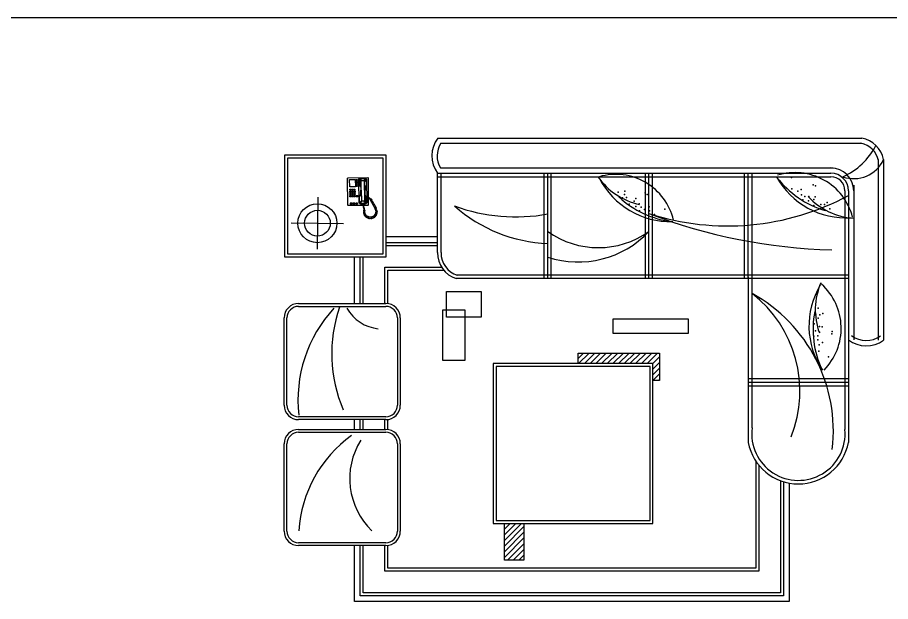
# Model space of a CAD drawing. Header units: millimetres. Extents: x -30782 to 40110, y 35885 to 73818.
# Drawn here: x -22096 to -16086, y 50355 to 54377 of the extents above; entities that cross this region are included whole.
import ezdxf

# ---------------------------------------------------------------- set-up
doc = ezdxf.new("R2010")
doc.units = ezdxf.units.MM
doc.layers.add('www.cad-blocks.net', color=7, linetype='Continuous')

# ---------------------------------------------------------------- blocks, each defined once
blk = doc.blocks.new('A$C327A19D4')
for p, q in [((1058.8, 3191), (3975.6, 3191)), ((1077.8, 3154.7), (3975.6, 3154.7)), ((702.7, 3072.9), (2.7, 3072.9)), ((2.7, 3072.9), (2.7, 2372.9)), ((702.7, 2372.9), (702.7, 3072.9)), ((682.7, 3052.9), (22.7, 3052.9)), ((22.7, 3052.9), (22.7, 2392.9)), ((682.7, 2392.9), (682.7, 3052.9)), ((4089.9, 3042.8), (4089.9, 1799.5)), ((4126.2, 3042.8), (4126.2, 1799.5)), ((1056.2, 2949), (3763.2, 2949)), ((1056.2, 2402.9), (1056.2, 2949)), ((1075.7, 2985.3), (3779.8, 2985.3)), ((1080.4, 2402.9), (1080.4, 2949)), ((1791, 2223), (1791, 2949)), ((1815.2, 2465), (1815.2, 2949)), ((1839.4, 2223), (1839.4, 2949)), ((2486.9, 2223), (2486.9, 2949)), ((2511.1, 2223), (2511.1, 2949)), ((2535.3, 2223), (2535.3, 2949)), ((3169.2, 2223), (3169.2, 2949)), ((3193.4, 2465), (3193.4, 2949)), ((3220.9, 1195.3), (3220.9, 2949)), ((1056.2, 2924.8), (3763.2, 2924.8)), ((1815.2, 2223), (1815.2, 2872.4)), ((1815.2, 2223), (1815.2, 2872.4)), ((1815.2, 2465), (1815.2, 2872.4)), ((1815.2, 2465), (1815.2, 2872.4)), ((3193.4, 2223), (3193.4, 2872.4)), ((3193.4, 2223), (3193.4, 2872.4)), ((3193.4, 2465), (3193.4, 2872.4)), ((3193.4, 2465), (3193.4, 2872.4)), ((3860, 2828), (3860, 1184.8)), ((3884.2, 2828), (3884.2, 1094.8)), ((3920.5, 2866.7), (3920.5, 1802.1)), ((231.3, 2784.4), (227.1, 2425)), ((49.5, 2606.8), (408.9, 2602.6)), ((702.7, 2512.2), (1056.2, 2512.2)), ((702.7, 2472.2), (1056.2, 2472.2)), ((702.7, 2452.2), (1056.2, 2452.2)), ((2.7, 2372.9), (702.7, 2372.9)), ((22.7, 2392.9), (682.7, 2392.9)), ((484.3, 2052.3), (484.3, 2372.9)), ((524.3, 2052.3), (524.3, 2372.9)), ((544.3, 2052.3), (544.3, 2372.9)), ((694.3, 2052.3), (694.3, 2302.2)), ((694.3, 2302.2), (1084.1, 2302.2)), ((714.3, 2051.2), (714.3, 2282.2)), ((714.3, 2282.2), (1098.4, 2282.2)), ((3884.2, 2247.2), (1184.4, 2247.2)), ((3195, 2234.7), (3195, 1094.8)), ((3884.2, 2223), (1184.4, 2223)), ((1119, 2135.2), (1357.3, 2135.2)), ((1119, 1958.1), (1119, 2135.2)), ((1357.3, 2135.2), (1357.3, 1958.1)), ((1092.4, 2007.2), (1243.9, 2007.2)), ((1092.4, 1659.2), (1092.4, 2007.2)), ((1243.9, 2007.2), (1243.9, 1659.2)), ((1357.3, 1958.1), (1119, 1958.1)), ((2264.9, 1945.3), (2780.2, 1945.3)), ((2264.9, 1845.1), (2264.9, 1945.3)), ((2780.2, 1945.3), (2780.2, 1845.1)), ((2780.2, 1845.1), (2264.9, 1845.1)), ((2023.2, 1638.3), (2023.2, 1711.1)), ((2023.2, 1711.1), (2584.6, 1711.1)), ((2584.6, 1711.1), (2584.6, 1522)), ((1243.9, 1659.2), (1092.4, 1659.2)), ((2539.2, 1638.3), (1439.2, 1638.3)), ((1439.2, 1638.3), (1439.2, 538.3)), ((2539.2, 538.3), (2539.2, 1638.3)), ((2519.2, 1618.3), (1459.2, 1618.3)), ((1459.2, 1618.3), (1459.2, 558.3)), ((2519.2, 558.3), (2519.2, 1618.3)), ((2584.6, 1522), (2539.2, 1522)), ((3884.2, 1532.2), (3195, 1532.2)), ((3884.2, 1508), (3195, 1508)), ((3884.2, 1483.8), (3195, 1483.8)), ((484.3, 1185.2), (484.3, 1252.3)), ((524.3, 1185.2), (524.3, 1252.3)), ((544.3, 1185.2), (544.3, 1252.3)), ((694.3, 1185.2), (694.3, 1252.3)), ((714.3, 1184.2), (714.3, 1253.3)), ((3246.8, 967.4), (3246.8, 230)), ((3266.8, 940.1), (3266.8, 210)), ((3416.8, 832.1), (3416.8, 60)), ((3436.8, 825.3), (3436.8, 40)), ((3476.8, 815.6), (3476.8, 0)), ((1459.2, 558.3), (2519.2, 558.3)), ((1439.2, 538.3), (2539.2, 538.3)), ((1516.2, 538.3), (1650.7, 538.3)), ((1516.2, 284.7), (1516.2, 538.3)), ((1650.7, 538.3), (1650.7, 284.7)), ((484.3, 0), (484.3, 385.2)), ((524.3, 40), (524.3, 385.2)), ((544.3, 60), (544.3, 385.2)), ((694.3, 210), (694.3, 385.2)), ((714.3, 230), (714.3, 386.2)), ((1650.7, 284.7), (1516.2, 284.7)), ((3266.8, 210), (694.3, 210)), ((3246.8, 230), (714.3, 230)), ((3436.8, 40), (524.3, 40)), ((3416.8, 60), (544.3, 60)), ((3476.8, 0), (484.3, 0))]:
    blk.add_line(p, q)
at = {"linetype": 'ByBlock'}
for p, q in [((437.5, 2915.1), (440.2, 2917.8)), ((438.8, 2728.3), (437.5, 2915.1)), ((440.2, 2917.8), (575.6, 2918.7)), ((451.1, 2905.7), (490.4, 2906)), ((451.5, 2855.6), (451.1, 2905.7)), ((490.4, 2906), (490.7, 2855.9)), ((505.3, 2903.4), (494.5, 2903.3)), ((494.5, 2903.3), (494.5, 2899.2)), ((494.5, 2899.2), (505.3, 2899.3)), ((505.3, 2895.3), (494.5, 2895.2)), ((494.5, 2895.2), (494.5, 2891.1)), ((494.5, 2891.1), (505.4, 2891.2)), ((494.6, 2887.1), (494.6, 2883)), ((505.4, 2887.1), (494.6, 2887.1)), ((505.3, 2899.3), (505.3, 2903.4)), ((505.4, 2891.2), (505.3, 2895.3)), ((505.4, 2883.1), (505.4, 2887.1)), ((514.7, 2907.5), (520.1, 2914.3)), ((515.8, 2743.7), (514.7, 2907.5)), ((520.1, 2910.2), (518.8, 2904.8)), ((518.8, 2904.8), (531.1, 2892.7)), ((518.8, 2904.8), (519.1, 2868.3)), ((520.1, 2914.3), (560.7, 2914.6)), ((525.5, 2913), (520.1, 2910.2)), ((525.5, 2913), (558, 2913.2)), ((532.4, 2895.4), (525.5, 2913)), ((531.1, 2892.7), (532.4, 2895.4)), ((531.5, 2831.8), (531.1, 2892.7)), ((551.4, 2895.6), (532.4, 2895.4)), ((551.4, 2895.6), (558, 2913.2)), ((552.8, 2892.9), (551.4, 2895.6)), ((564.9, 2905.1), (552.8, 2892.9)), ((553.2, 2831.9), (552.8, 2892.9)), ((558, 2913.2), (563.5, 2910.5)), ((560.7, 2914.6), (567.5, 2907.9)), ((563.5, 2910.5), (564.9, 2905.1)), ((564.9, 2905.1), (565.1, 2868.6)), ((567.5, 2907.9), (568.6, 2745.4)), ((575.6, 2918.7), (578.3, 2916.1)), ((578.3, 2916.1), (579.6, 2729.2)), ((490.7, 2855.9), (451.5, 2855.6)), ((453, 2831.3), (452.9, 2839.4)), ((452.9, 2839.4), (461, 2839.4)), ((461.1, 2831.3), (453, 2831.3)), ((453, 2824.5), (461.1, 2824.6)), ((453.1, 2816.4), (453, 2824.5)), ((461, 2839.4), (461.1, 2831.3)), ((461.1, 2824.6), (461.2, 2816.4)), ((466.5, 2831.4), (466.5, 2839.5)), ((466.5, 2839.5), (474.6, 2839.5)), ((474.6, 2831.4), (466.5, 2831.4)), ((466.6, 2816.5), (466.6, 2824.6)), ((466.6, 2824.6), (474.7, 2824.6)), ((474.6, 2839.5), (474.6, 2831.4)), ((474.7, 2824.6), (474.7, 2816.5)), ((480, 2839.6), (488.1, 2839.6)), ((480.1, 2831.4), (480, 2839.6)), ((488.2, 2831.5), (480.1, 2831.4)), ((480.2, 2816.6), (480.1, 2824.7)), ((480.1, 2824.7), (488.2, 2824.7)), ((488.1, 2839.6), (488.2, 2831.5)), ((488.2, 2824.7), (488.3, 2816.6)), ((494.6, 2883), (505.4, 2883.1)), ((505.5, 2879), (494.6, 2878.9)), ((494.6, 2878.9), (494.7, 2874.9)), ((494.7, 2874.9), (505.5, 2874.9)), ((505.5, 2870.9), (494.7, 2870.8)), ((494.7, 2870.8), (494.7, 2866.7)), ((494.7, 2866.7), (505.5, 2866.8)), ((505.6, 2862.8), (494.7, 2862.7)), ((494.7, 2862.7), (494.8, 2858.6)), ((494.8, 2858.6), (505.6, 2858.7)), ((505.5, 2874.9), (505.5, 2879)), ((505.5, 2866.8), (505.5, 2870.9)), ((505.6, 2858.7), (505.6, 2862.8)), ((519.1, 2868.3), (521.8, 2861.5)), ((521.8, 2861.5), (525.9, 2854.8)), ((525.9, 2854.8), (527.3, 2845.3)), ((527.3, 2845.3), (527.4, 2831.8)), ((527.6, 2806), (527.4, 2831.8)), ((531.5, 2831.8), (532, 2758.7)), ((553.2, 2831.9), (553.7, 2758.8)), ((558.4, 2855), (557.1, 2845.5)), ((557.1, 2845.5), (557.2, 2832)), ((557.4, 2806.2), (557.2, 2832)), ((562.4, 2861.8), (558.4, 2855)), ((565.1, 2868.6), (562.4, 2861.8)), ((461.2, 2816.4), (453.1, 2816.4)), ((453.1, 2809.6), (461.2, 2809.7)), ((453.2, 2801.5), (453.1, 2809.6)), ((461.3, 2801.5), (453.2, 2801.5)), ((453.2, 2794.7), (461.3, 2794.8)), ((453.3, 2786.6), (453.2, 2794.7)), ((461.4, 2786.6), (453.3, 2786.6)), ((461.2, 2809.7), (461.3, 2801.5)), ((461.3, 2794.8), (461.4, 2786.6)), ((474.7, 2816.5), (466.6, 2816.5)), ((466.7, 2801.6), (466.7, 2809.7)), ((466.7, 2809.7), (474.8, 2809.7)), ((474.8, 2801.6), (466.7, 2801.6)), ((466.8, 2794.8), (474.9, 2794.9)), ((466.8, 2786.7), (466.8, 2794.8)), ((474.9, 2786.7), (466.8, 2786.7)), ((474.8, 2809.7), (474.8, 2801.6)), ((474.9, 2794.9), (474.9, 2786.7)), ((488.3, 2816.6), (480.2, 2816.6)), ((480.2, 2809.8), (488.3, 2809.8)), ((480.3, 2801.7), (480.2, 2809.8)), ((488.4, 2801.7), (480.3, 2801.7)), ((480.4, 2786.8), (480.3, 2794.9)), ((480.3, 2794.9), (488.4, 2794.9)), ((488.5, 2786.8), (480.4, 2786.8)), ((488.3, 2809.8), (488.4, 2801.7)), ((488.4, 2794.9), (488.5, 2786.8)), ((496.5, 2795), (507.4, 2795.1)), ((496.6, 2786.9), (496.5, 2795)), ((507.4, 2787), (496.6, 2786.9)), ((507.4, 2795.1), (507.4, 2787)), ((519.6, 2783), (522.3, 2789.8)), ((519.9, 2746.4), (519.6, 2783)), ((522.3, 2789.8), (526.3, 2796.6)), ((526.3, 2796.6), (527.6, 2806)), ((558.8, 2796.8), (557.4, 2806.2)), ((562.9, 2790), (558.8, 2796.8)), ((565.7, 2783.3), (562.9, 2790)), ((565.9, 2746.7), (565.7, 2783.3)), ((586.7, 2778.6), (579.2, 2779.3)), ((579.3, 2775.3), (584.3, 2774.2)), ((584.3, 2774.2), (587.3, 2772)), ((590, 2776.7), (586.7, 2778.6)), ((587.3, 2772), (590.9, 2769.5)), ((593.9, 2771.5), (590, 2776.7)), ((590.9, 2769.5), (592.6, 2767.9)), ((595.3, 2767.9), (592, 2765.2)), ((592, 2765.2), (597, 2757)), ((592.6, 2767.9), (595.3, 2767.9)), ((598.8, 2771.2), (593.9, 2771.5)), ((598.6, 2760.3), (603, 2767.4)), ((601.9, 2770.4), (598.8, 2771.2)), ((603, 2767.4), (601.9, 2770.4)), ((441.5, 2725.6), (438.8, 2728.3)), ((543, 2726.3), (441.5, 2725.6)), ((468.5, 2743.4), (454.9, 2743.3)), ((454.9, 2743.3), (455, 2735.1)), ((455, 2735.1), (468.5, 2735.2)), ((468.5, 2735.2), (468.5, 2743.4)), ((487.4, 2743.5), (473.9, 2743.4)), ((473.9, 2743.4), (473.9, 2735.3)), ((473.9, 2735.3), (487.5, 2735.4)), ((487.5, 2735.4), (487.4, 2743.5)), ((506.4, 2743.6), (492.8, 2743.5)), ((492.8, 2743.5), (492.9, 2735.4)), ((492.9, 2735.4), (506.4, 2735.5)), ((506.4, 2735.5), (506.4, 2743.6)), ((522.7, 2737), (515.8, 2743.7)), ((519.9, 2746.4), (532, 2758.7)), ((521.3, 2741), (519.9, 2746.4)), ((526.7, 2738.3), (521.3, 2741)), ((541.7, 2737.1), (522.7, 2737)), ((533.4, 2756), (526.7, 2738.3)), ((526.7, 2738.3), (541.7, 2738.4)), ((532, 2758.7), (533.4, 2756)), ((552.3, 2756.1), (533.4, 2756)), ((545.6, 2742.5), (541.6, 2742.5)), ((541.6, 2742.5), (541.8, 2730.8)), ((541.8, 2730.8), (545.2, 2717.1)), ((545.2, 2717.1), (548.6, 2704.3)), ((546.5, 2731.7), (545.6, 2742.5)), ((546, 2738.5), (559.2, 2738.6)), ((561.9, 2737.2), (546.1, 2737.1)), ((548.5, 2722.9), (546.5, 2731.7)), ((576.9, 2726.5), (547.7, 2726.3)), ((548.6, 2704.3), (548.4, 2697.1)), ((551.9, 2710.1), (548.5, 2722.9)), ((552.7, 2703.5), (551.9, 2710.1)), ((553.7, 2758.8), (552.3, 2756.1)), ((552.3, 2756.1), (559.2, 2738.6)), ((565.9, 2746.7), (553.7, 2758.8)), ((559.2, 2738.6), (564.6, 2741.3)), ((568.6, 2745.4), (561.9, 2737.2)), ((564.6, 2741.3), (565.9, 2746.7)), ((579.6, 2729.2), (576.9, 2726.5)), ((597, 2757), (605.9, 2742.2)), ((605.8, 2762.5), (598.6, 2760.3)), ((603.6, 2750.4), (608, 2758.4)), ((611.6, 2753), (603.6, 2750.4)), ((608, 2758.4), (605.8, 2762.5)), ((605.9, 2742.2), (611.7, 2731)), ((608.1, 2742.2), (613.8, 2748.6)), ((615.5, 2745.6), (608.1, 2742.2)), ((613.8, 2748.6), (611.6, 2753)), ((611.7, 2731), (613.6, 2730.5)), ((613.6, 2730.5), (612.8, 2728.3)), ((612.8, 2728.3), (621.7, 2712.4)), ((613.3, 2733.2), (618.2, 2739.6)), ((620.7, 2735.7), (613.3, 2733.2)), ((618.2, 2739.6), (615.5, 2745.6)), ((619.7, 2722.6), (623.8, 2730)), ((627.4, 2724.8), (619.7, 2722.6)), ((623.8, 2730), (620.7, 2735.7)), ((621.7, 2712.4), (630.9, 2686.7)), ((625.5, 2712.5), (630.4, 2720.5)), ((633.8, 2713.4), (625.5, 2712.5)), ((630.4, 2720.5), (627.4, 2724.8)), ((628.4, 2702.1), (636.3, 2705.1)), ((636.3, 2705.1), (633.8, 2713.4)), ((546.2, 2692.5), (545.7, 2685.9)), ((545.7, 2685.9), (553.7, 2684.6)), ((553.7, 2684.6), (546, 2679.9)), ((546, 2679.9), (546.6, 2672.5)), ((549.2, 2695.5), (546.2, 2692.5)), ((546.6, 2672.5), (555.4, 2671.7)), ((555.4, 2671.7), (547.8, 2665.6)), ((547.8, 2665.6), (551.4, 2659.3)), ((548.4, 2697.1), (549.2, 2695.5)), ((551.4, 2659.3), (559.6, 2661)), ((552.5, 2696.4), (552.7, 2703.5)), ((557.4, 2692.8), (552.5, 2696.4)), ((559.6, 2661), (555.8, 2653.3)), ((555.8, 2653.3), (559.9, 2648.4)), ((556.4, 2686.5), (557.4, 2692.8)), ((557.9, 2669.2), (556.4, 2686.5)), ((568.4, 2656.2), (557.9, 2669.2)), ((559.9, 2648.4), (566.2, 2653.1)), ((566.2, 2653.1), (565.2, 2645.7)), ((565.2, 2645.7), (570.4, 2642.5)), ((583, 2648.6), (568.4, 2656.2)), ((570.4, 2642.5), (576.9, 2648)), ((576.9, 2648), (576.2, 2638.9)), ((581.9, 2637.3), (585.4, 2644.8)), ((599.4, 2647.3), (583, 2648.6)), ((585.4, 2644.8), (588.8, 2637.4)), ((593.4, 2636.9), (595.3, 2644.8)), ((595.3, 2644.8), (598.4, 2636.1)), ((615.2, 2654.3), (599.4, 2647.3)), ((603.6, 2637.5), (603.8, 2644.9)), ((603.8, 2644.9), (610.1, 2639.4)), ((613.6, 2649.9), (619.4, 2642.8)), ((614.5, 2641.7), (613.6, 2649.9)), ((627.2, 2666.1), (615.2, 2654.3)), ((619.4, 2642.8), (623.8, 2646.7)), ((620.5, 2654), (628.2, 2650.8)), ((623.8, 2646.7), (620.5, 2654)), ((630.9, 2686.7), (627.2, 2666.1)), ((627.8, 2661.5), (635.8, 2659.1)), ((631.7, 2654.1), (627.8, 2661.5)), ((628.2, 2650.8), (631.7, 2654.1)), ((637.1, 2702.4), (628.4, 2702.1)), ((631.3, 2671.9), (639.8, 2671.7)), ((637.9, 2664.6), (631.3, 2671.9)), ((633.4, 2690.6), (639.1, 2696.1)), ((640.8, 2690.6), (633.4, 2690.6)), ((633.7, 2681.3), (642.2, 2683.8)), ((640.9, 2677.2), (633.7, 2681.3)), ((635.8, 2659.1), (637.9, 2664.6)), ((639.1, 2696.1), (637.1, 2702.4)), ((639.8, 2671.7), (640.9, 2677.2)), ((642.2, 2683.8), (640.8, 2690.6)), ((576.2, 2638.9), (581.9, 2637.3)), ((588.8, 2637.4), (593.4, 2636.9)), ((598.4, 2636.1), (603.6, 2637.5)), ((610.1, 2639.4), (614.5, 2641.7))]:
    blk.add_line(p, q, dxfattribs=at)
at = {"ltscale": 5}
for p, q in [((100, 2052.3), (700, 2052.3)), ((100, 2032.3), (700, 2032.3)), ((0, 1352.3), (0, 1952.3)), ((20, 1352.3), (20, 1952.3)), ((780, 1952.3), (780, 1352.3)), ((800, 1952.3), (800, 1352.3)), ((2023.2, 1673.4), (2060.9, 1711.1)), ((2027.3, 1638.3), (2100.1, 1711.1)), ((2066.6, 1638.3), (2139.4, 1711.1)), ((2105.8, 1638.3), (2178.6, 1711.1)), ((2145.1, 1638.3), (2217.8, 1711.1)), ((2184.3, 1638.3), (2257.1, 1711.1)), ((2223.6, 1638.3), (2296.3, 1711.1)), ((2262.8, 1638.3), (2335.6, 1711.1)), ((2302, 1638.3), (2374.8, 1711.1)), ((2341.3, 1638.3), (2414.1, 1711.1)), ((2380.5, 1638.3), (2453.3, 1711.1)), ((2419.8, 1638.3), (2492.6, 1711.1)), ((2459, 1638.3), (2531.8, 1711.1)), ((2498.3, 1638.3), (2571, 1711.1)), ((2537.5, 1638.3), (2584.6, 1685.3)), ((2539.2, 1600.7), (2584.6, 1646.1)), ((2539.2, 1561.5), (2584.6, 1606.8)), ((2539.2, 1522.2), (2584.6, 1567.6)), ((2578.2, 1522), (2584.6, 1528.4)), ((700, 1272.3), (100, 1272.3)), ((700, 1252.3), (100, 1252.3)), ((100, 1185.2), (700, 1185.2)), ((100, 1165.2), (700, 1165.2)), ((0, 485.2), (0, 1085.2)), ((20, 485.2), (20, 1085.2)), ((780, 1085.2), (780, 485.2)), ((800, 1085.2), (800, 485.2)), ((1516.2, 499.3), (1555.2, 538.3)), ((1516.2, 460), (1594.5, 538.3)), ((1516.2, 420.8), (1633.7, 538.3)), ((1516.2, 381.5), (1650.7, 516)), ((1516.2, 342.3), (1650.7, 476.8)), ((1516.2, 303), (1650.7, 437.5)), ((700, 405.2), (100, 405.2)), ((700, 385.2), (100, 385.2)), ((1537.1, 284.7), (1650.7, 398.3)), ((1576.3, 284.7), (1650.7, 359)), ((1615.6, 284.7), (1650.7, 319.8))]:
    blk.add_line(p, q, dxfattribs=at)
for radius in [134.2, 88.7]:
    blk.add_circle((229.2, 2604.7), radius)
for centre, radius, start, end in [((1218.2, 3068.3), 201.2, 142.42011, 216.36815), ((3942.9, 3007.2), 186.7, 10.98545, 79.89299), ((1218.2, 3068.3), 164.9, 148.40034, 210.22294), ((3657.3, 3352.8), 467.7, 293.67326, 332.96718), ((3942.9, 3007.2), 150.4, 10.98545, 79.89299), ((3920.7, 3137.8), 226.4, 250.48445, 335.16732), ((3517, 2543.6), 409.4, 14.68758, 107.19922), ((3763.2, 2828), 157.3, 0, 90), ((3763.2, 2828), 121, 0, 90), ((2545, 3191.5), 467.9, 214.70968, 257.8799), ((2282.6, 2531.2), 409.4, 13.4523, 105.96393), ((2657.4, 3162.6), 546.6, 207.17148, 271.80369), ((3869.1, 3187.9), 546.6, 208.84783, 273.48003), ((3911, 3322.6), 657.3, 217.60074, 253.57387), ((3763.2, 2828), 96.8, 0, 90), ((2751.9, 3267.3), 657.3, 227.07765, 263.05078), ((3051.8, 4350.1), 1763.9, 252.15191, 298.15921), ((3951.3, 3106), 467.9, 222.77162, 265.94184), ((1593.6, 3859.5), 1211.2, 249.72833, 280.54427), ((1853.5, 3485.3), 1021, 228.2765, 267.85408), ((3864.8, 6197), 3776.8, 248.99713, 268.54613), ((2024.1, 3007.8), 670, 251.8392, 316.62898), ((2163.2, 3035.8), 599.4, 234.51538, 305.48462), ((1243.2, 2400.5), 187, 179.2584, 251.68477), ((1243.2, 2400.5), 162.8, 179.2584, 251.68477), ((4159.2, 1897.7), 546.6, 149.15286, 213.78506), ((4124.2, 2008.3), 467.9, 156.69105, 199.86127), ((3425.1, 1881.2), 409.4, 315.43367, 47.9453), ((4298.1, 1873), 657.3, 169.05902, 205.03215), ((4006.9, 1961.5), 164.9, 232.4201, 306.36815), ((4006.9, 1961.5), 201.2, 232.4201, 306.36815)]:
    blk.add_arc(centre, radius, start, end)
at = {"ltscale": 20}
for centre, radius, start, end in [((2701.3, 1448.9), 849.1, 338.2682, 52.2695), ((2702.5, 1175.4), 1077.9, 353.19876, 61.25635), ((3539.9, 1155.6), 321.5, 172.90778, 5.21941), ((3539.6, 1160.8), 350.9, 190.8398, 349.1602)]:
    blk.add_arc(centre, radius, start, end, dxfattribs=at)
at = {"ltscale": 5}
for centre, radius, start, end in [((100, 1952.3), 100, 90, 180), ((700, 1952.3), 100, 0, 90), ((100, 1952.3), 80, 90, 180), ((1023.7, 1388.5), 928.1, 137.13408, 186.56354), ((1307.3, 1706.3), 979.4, 160.93636, 203.19443), ((675.8, 2155.7), 278.8, 209.16329, 264.41366), ((700, 1952.3), 80, 0, 90), ((100, 1352.3), 100, 180, 270), ((100, 1352.3), 80, 180, 270), ((700, 1352.3), 80, 270, 0), ((700, 1352.3), 100, 270, 0), ((100, 1085.2), 100, 90, 180), ((100, 1085.2), 80, 90, 180), ((968.1, 435.7), 868, 125.48073, 176.56161), ((700, 1085.2), 100, 0, 90), ((700, 1085.2), 80, 0, 90), ((948.9, 846.2), 497.2, 147.84845, 226.1244), ((100, 485.2), 100, 180, 270), ((100, 485.2), 80, 180, 270), ((700, 485.2), 100, 270, 0), ((700, 485.2), 80, 270, 0)]:
    blk.add_arc(centre, radius, start, end, dxfattribs=at)
for p in [(3491.6, 2920.3), (2344.9, 2824.9), (3495, 2842.1), (3535, 2824.9), (3559.6, 2837.7), (3641.2, 2867.9), (3657.3, 2862.1), (2298.4, 2817.9), (2328.7, 2779.7), (2343.5, 2801.7), (2356.4, 2781.2), (2421.3, 2774.1), (2485.1, 2814.2), (2498.3, 2803.4), (3561.3, 2800), (3571.2, 2764.7), (3585.3, 2788.6), (3612.2, 2787.9), (3646.8, 2768.1), (3655.3, 2786.8), (2375.4, 2735.8), (2409.6, 2757.3), (2420.5, 2719.6), (2444.2, 2737.6), (2458.5, 2714.8), (2513.9, 2717.8), (3608.8, 2758.3), (3645.7, 2727.7), (3694.4, 2734.6), (3707.3, 2710), (3718.7, 2733.9), (3737.9, 2746.9), (2445.2, 2690.5), (2480.5, 2700), (2515.4, 2690), (2550.6, 2664.4), (2619.6, 2701.4), (3755.6, 2703.4), (3676.7, 2019.7), (3707.2, 1983.9), (3660.3, 1973.7), (3676.3, 1951), (3686.8, 1972.8), (3647.8, 1910.9), (3658, 1864), (3684.1, 1893.2), (3704.6, 1892.3), (3646.3, 1827.7), (3674, 1829.2), (3685.8, 1853.5), (3770.2, 1842.4), (3772.5, 1859.3), (3673.1, 1802.7), (3683.2, 1767.9), (3705.9, 1783.8), (3680, 1724.4), (3747.9, 1685.5)]:
    blk.add_point(p)
blk = doc.blocks.new('format')
at = {"color": 155, "true_color": 0x546d8e}
blk.add_line((-27052.7, 54376.6), (40110.2, 54376.6), dxfattribs=at)

msp = doc.modelspace()

# ---------------------------------------------------------------- block references
msp.add_blockref('A$C327A19D4', (-20260.5, 50355.3))
at = {"layer": 'www.cad-blocks.net'}
msp.add_blockref('format', (0, 0), dxfattribs=at)

doc.saveas('drawing.dxf')
